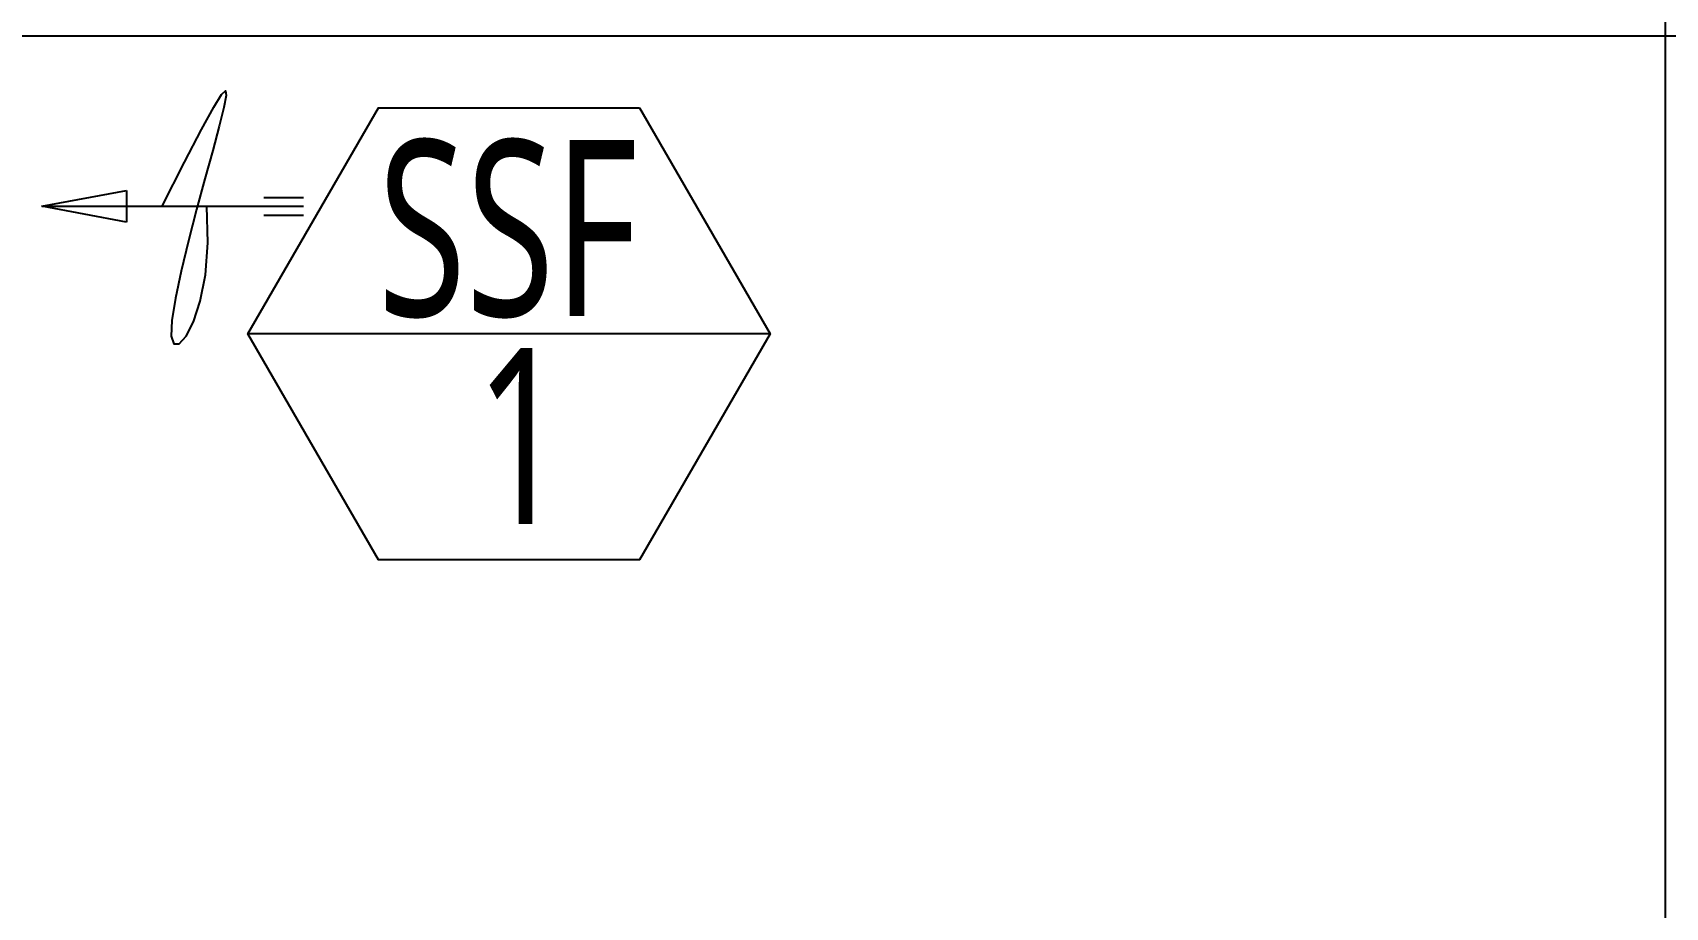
# Model space of a CAD drawing. Header units: millimetres. Extents: x 8533 to 164433, y 5768 to 115327.
# Drawn here: x 83297 to 88098, y 22851 to 25425 of the extents above; entities that cross this region are included whole.
import ezdxf
from ezdxf.enums import TextEntityAlignment as Align

# ---------------------------------------------------------------- set-up
doc = ezdxf.new("R2010")
doc.units = ezdxf.units.MM
doc.header["$LTSCALE"] = 250
for name, color, linetype in [('ARC', 8, 'Continuous'), ('OUT', 4, 'Continuous'), ('p', 3, 'Continuous'), ('text', 3, 'Continuous')]:
    doc.layers.add(name, color=color, linetype=linetype)
doc.styles.get("Standard").update_dxf_attribs({"font": ''})
doc.styles.get('Standard').set_extended_font_data('Malgun Gothic')

msp = doc.modelspace()

# ---------------------------------------------------------------- linework, layer by layer
at = {"layer": 'ARC'}
msp.add_line((19210.6, 25415.1), (124753.6, 25415.1), dxfattribs=at)
at = {"layer": 'OUT', "color": 1, "linetype": 'Continuous'}
msp.add_line((85466, 24538.3, 0), (83930, 24538.3, 0), dxfattribs=at)
at = {"layer": 'OUT', "color": 1, "linetype": 'Continuous', "elevation": 0}
msp.add_lwpolyline([(85082, 25203.5), (85466, 24538.3), (85082, 23873.2), (84314, 23873.2), (83930, 24538.3), (84314, 25203.5)], close=True, dxfattribs=at)
at = {"layer": 'p', "color": 4, "linetype": 'Continuous'}
msp.add_line((88098.4, 15017.4), (88098.4, 91125.6), dxfattribs=at)
at = {"layer": 'p', "color": 1, "linetype": 'Continuous'}
for p, q in [((83324.4, 24913.9), (83573.1, 24960.3)), ((83573.1, 24960.3), (83573.1, 24867.5)), ((83573.1, 24867.5), (83324.4, 24913.9))]:
    msp.add_line(p, q, dxfattribs=at)
at = {"layer": 'p', "color": 1}
for p, q in [((83977.2, 24939.8), (84093.9, 24939.8)), ((83324.4, 24913.9), (84093.9, 24913.9)), ((83977.2, 24888), (84093.9, 24888))]:
    msp.add_line(p, q, dxfattribs=at)
msp.add_lwpolyline([(83677.7, 24913.9), (83743.6, 25043.3), (83793.8, 25139.6), (83829.8, 25205.2), (83852.9, 25242.3), (83864.7, 25253), (83866.5, 25239.8), (83859.8, 25204.6), (83846.1, 25149.9), (83826.8, 25078.3), (83803.9, 24994.5), (83779.4, 24903.9), (83755.4, 24811.7), (83733.9, 24723.1), (83717, 24643.4), (83706.6, 24577.8), (83704.8, 24531.6), (83712.8, 24508.9), (83728.3, 24509.4), (83748.4, 24531.4), (83769.9, 24573.7), (83789.9, 24634.5), (83805.2, 24712.5), (83812.8, 24806.2), (83809.7, 24913.9)], dxfattribs=at)
msp.add_lwpolyline([(83677.7, 24913.9), (83743.6, 25043.3), (83793.8, 25139.6), (83829.8, 25205.2), (83852.9, 25242.3), (83864.7, 25253), (83866.5, 25239.8), (83859.8, 25204.6), (83846.1, 25149.9), (83826.8, 25078.3), (83803.9, 24994.5), (83779.4, 24903.9), (83755.4, 24811.7), (83733.9, 24723.1), (83717, 24643.4), (83706.6, 24577.8), (83704.8, 24531.6), (83712.8, 24508.9), (83728.3, 24509.4), (83748.4, 24531.4), (83769.9, 24573.7), (83789.9, 24634.5), (83805.2, 24712.5), (83812.8, 24806.2), (83809.7, 24913.9)], dxfattribs=at)

# ---------------------------------------------------------------- texts
at = {"layer": 'text', "width": 0.7}
for s, p in [('SSF', (84694.1, 24590.6, 0)), ('1', (84734.3, 23978.6, 0))]:
    msp.add_text(s, height=518.4, dxfattribs=at).set_placement(p, align=Align.CENTER)

doc.saveas('drawing.dxf')
